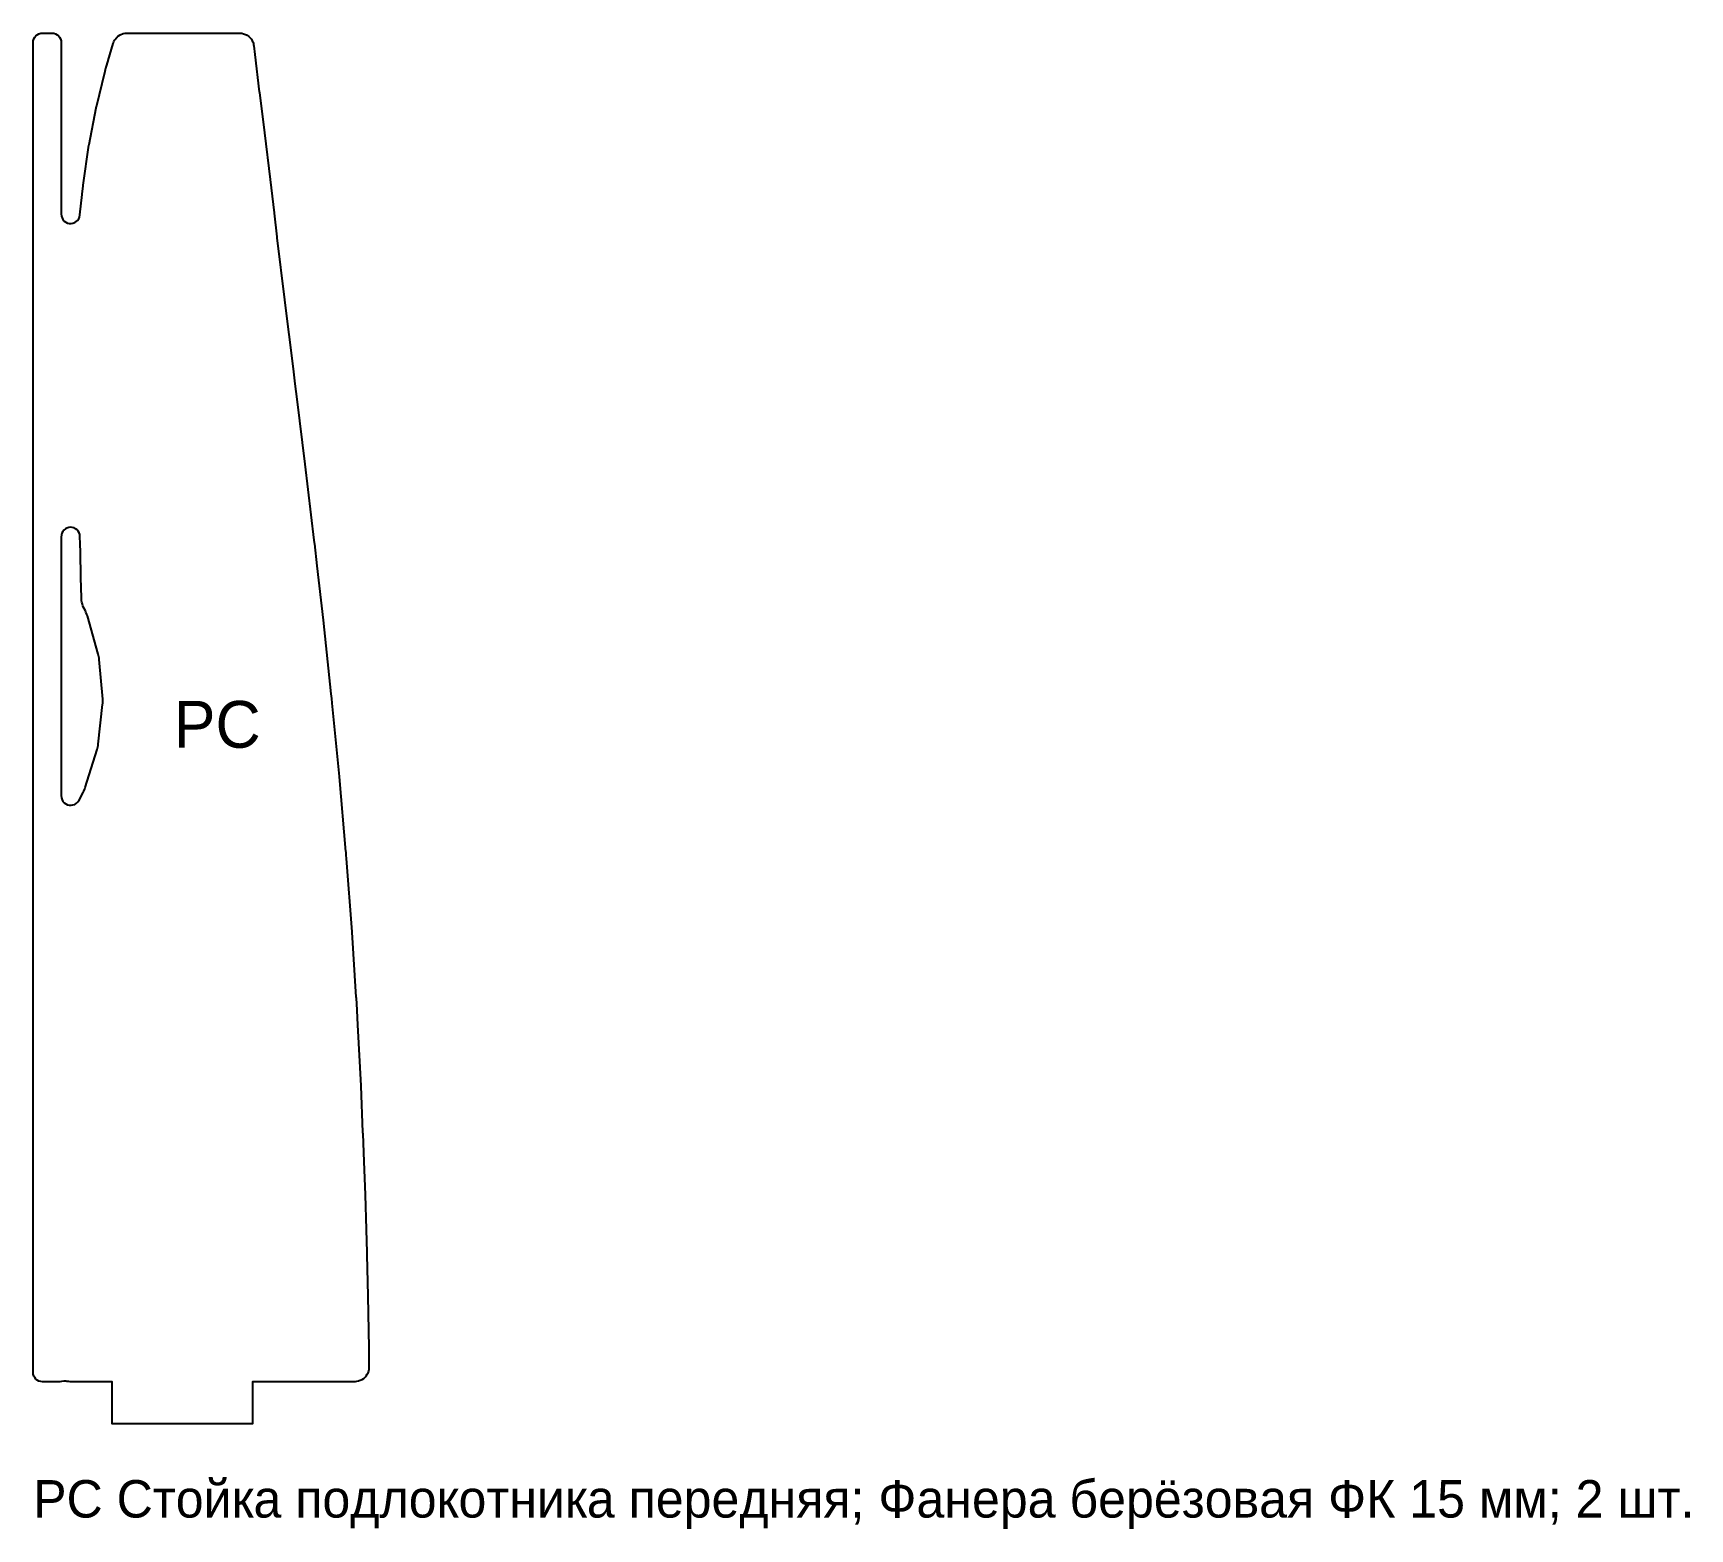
# Model space of a CAD drawing. Header units: millimetres. Extents: x 0 to 354, y -22 to 297.
import ezdxf
from ezdxf.enums import TextEntityAlignment as Align

# ---------------------------------------------------------------- set-up
doc = ezdxf.new("R2010")
doc.units = ezdxf.units.MM
for name, color, linetype in [('CUT_IN', 1, 'Continuous'), ('CUT_OUT', 7, 'Continuous'), ('TEXT', 8, 'Continuous')]:
    doc.layers.add(name, color=color, linetype=linetype)

msp = doc.modelspace()

# ---------------------------------------------------------------- linework, layer by layer
at = {"layer": 'CUT_IN'}
msp.add_lwpolyline([(9.94, 189.93), (9.82, 190.3), (9.63, 190.63), (9.38, 190.93), (9.08, 191.17), (8.73, 191.34), (8.36, 191.45), (7.97, 191.48), (7.59, 191.44), (7.22, 191.32), (6.88, 191.14), (6.58, 190.89), (6.34, 190.59), (6.16, 190.25), (6.05, 189.88), (6, 189.39), (6, 134.19), (6.05, 133.69), (6.17, 133.3), (6.37, 132.95), (6.63, 132.65), (6.95, 132.4), (7.32, 132.22), (7.71, 132.12), (8.11, 132.11), (8.51, 132.17), (8.89, 132.31), (9.23, 132.53), (9.52, 132.81), (9.81, 133.23), (10.69, 134.85), (10.81, 135.11), (11.04, 135.65), (11.14, 135.92), (13.67, 144.03), (13.74, 144.31), (13.86, 144.88), (13.91, 145.17), (14.83, 153.62), (14.85, 153.91), (14.86, 154.49), (14.85, 154.78), (14.13, 163.25), (14.09, 163.53), (13.99, 164.1), (13.92, 164.39), (11.59, 172.56), (11.49, 172.84), (11.28, 173.37), (11.16, 173.64), (10.71, 174.52), (10.62, 174.72), (10.51, 175.03), (10.4, 175.47), (10.35, 175.8), (10.33, 176.02), (10.33, 176.35), (10.33, 176.4), (10.22, 180.76), (10.22, 180.83), (10.08, 186.19), (10.04, 187.97), (10.04, 188.03), (10, 189.45), (9.94, 189.93)], close=True, dxfattribs=at)
at = {"layer": 'CUT_OUT'}
msp.add_lwpolyline([(0.04, 295.39), (0.15, 295.77), (0.34, 296.11), (0.59, 296.41), (0.89, 296.66), (1.23, 296.85), (1.61, 296.96), (2, 297), (4, 297), (4.39, 296.96), (4.77, 296.85), (5.11, 296.66), (5.41, 296.41), (5.66, 296.11), (5.85, 295.77), (5.96, 295.39), (6, 295), (6, 258.42), (6.05, 257.92), (6.17, 257.54), (6.37, 257.18), (6.63, 256.88), (6.95, 256.63), (7.31, 256.45), (7.7, 256.35), (8.1, 256.33), (8.49, 256.39), (8.87, 256.53), (9.21, 256.74), (9.51, 257.02), (9.74, 257.35), (9.9, 257.72), (10, 258.21), (10.46, 262.57), (10.46, 262.58), (10.66, 264.41), (10.66, 264.44), (10.67, 264.52), (10.68, 264.56), (11.93, 273.07), (11.94, 273.12), (11.95, 273.2), (11.96, 273.25), (13.47, 281.08), (13.48, 281.13), (13.5, 281.23), (13.51, 281.28), (15.39, 288.86), (15.56, 289.58), (15.57, 289.62), (15.59, 289.69), (15.61, 289.74), (16.01, 291.12), (16.01, 291.13), (17.08, 294.76), (17.14, 294.93), (17.24, 295.19), (17.4, 295.51), (17.5, 295.67), (17.72, 295.96), (17.85, 296.09), (18.12, 296.34), (18.26, 296.45), (18.58, 296.64), (18.74, 296.72), (19.08, 296.85), (19.26, 296.9), (19.62, 296.97), (19.89, 296.99), (20.07, 297), (44.04, 297), (44.24, 296.99), (44.55, 296.96), (44.95, 296.87), (45.15, 296.81), (45.53, 296.64), (45.7, 296.54), (46.04, 296.3), (46.19, 296.17), (46.47, 295.86), (46.6, 295.7), (46.81, 295.34), (46.89, 295.15), (47.03, 294.76), (47.09, 294.46), (47.13, 294.26), (47.35, 292.42), (47.35, 292.42), (48.3, 284.48), (48.32, 284.32), (49.39, 275.7), (49.39, 275.7), (50.6, 265.72), (50.6, 265.72), (51.45, 258.59), (51.45, 258.58), (52.04, 253.52), (52.07, 253.28), (53.69, 240.07), (53.7, 240.01), (55.52, 225.3), (55.91, 222.08), (56.31, 218.84), (58.02, 204.97), (58.02, 204.97), (59.97, 188.7), (60.03, 188.25), (60.03, 188.24), (60.06, 187.94), (60.6, 183.27), (61.92, 171.67), (61.92, 171.66), (63.6, 155.89), (63.7, 154.92), (63.7, 154.91), (63.8, 153.89), (63.8, 153.89), (65.34, 138.22), (65.34, 138.2), (66.74, 122.25), (66.75, 122.2), (66.81, 121.52), (66.81, 121.51), (66.81, 121.49), (66.81, 121.48), (66.87, 120.76), (66.87, 120.75), (68.06, 105.08), (68.06, 105.07), (68.06, 105.04), (68.07, 105.03), (68.94, 91.16), (68.95, 90.99), (69.13, 88.32), (69.13, 88.31), (69.13, 88.29), (69.13, 88.28), (69.3, 85.22), (69.3, 85.21), (69.97, 72.17), (69.97, 72.16), (69.97, 72.14), (69.97, 72.12), (70.36, 62.29), (70.38, 61.97), (70.65, 56.07), (70.65, 56.05), (70.91, 48.91), (70.91, 48.9), (71.14, 41.49), (71.14, 41.47), (71.14, 41.45), (71.14, 41.44), (71.23, 36.65), (71.24, 36.15), (71.24, 36.13), (71.49, 27.35), (71.49, 27.34), (71.49, 27.31), (71.49, 27.3), (71.68, 16.28), (71.68, 16.27), (71.69, 14.96), (71.69, 14.95), (71.69, 14.93), (71.69, 14.92), (71.69, 14.07), (71.69, 13.58), (71.7, 12.12), (71.69, 11.92), (71.66, 11.63), (71.59, 11.24), (71.53, 11.06), (71.39, 10.69), (71.29, 10.52), (71.08, 10.19), (70.95, 10.04), (70.68, 9.76), (70.53, 9.64), (70.2, 9.42), (70.03, 9.32), (69.66, 9.17), (69.48, 9.12), (69.09, 9.04), (68.8, 9.01), (68.6, 9), (46.87, 9), (46.87, 0), (16.87, 0), (16.87, 9), (8.1, 9), (7.9, 9.01), (7.61, 9.04), (7.42, 9.07), (7.36, 9.08), (7.22, 9.09), (6.98, 9.14), (6.59, 9.14), (6.07, 9.04), (5.68, 9), (2, 9), (1.61, 9.04), (1.23, 9.15), (0.89, 9.34), (0.59, 9.59), (0.34, 9.89), (0.15, 10.23), (0.04, 10.61), (0, 11), (0, 295), (0.04, 295.39)], close=True, dxfattribs=at)

# ---------------------------------------------------------------- texts
at = {"layer": 'TEXT'}
msp.add_text('РС', height=10, dxfattribs=at).set_placement((39.31, 149.39), align=Align.MIDDLE_CENTER)
msp.add_text('РС Стойка подлокотника передняя; Фанера берёзовая ФК 15 мм; 2 шт.', height=8, dxfattribs=at).set_placement((0, -20))

doc.saveas('drawing.dxf')
